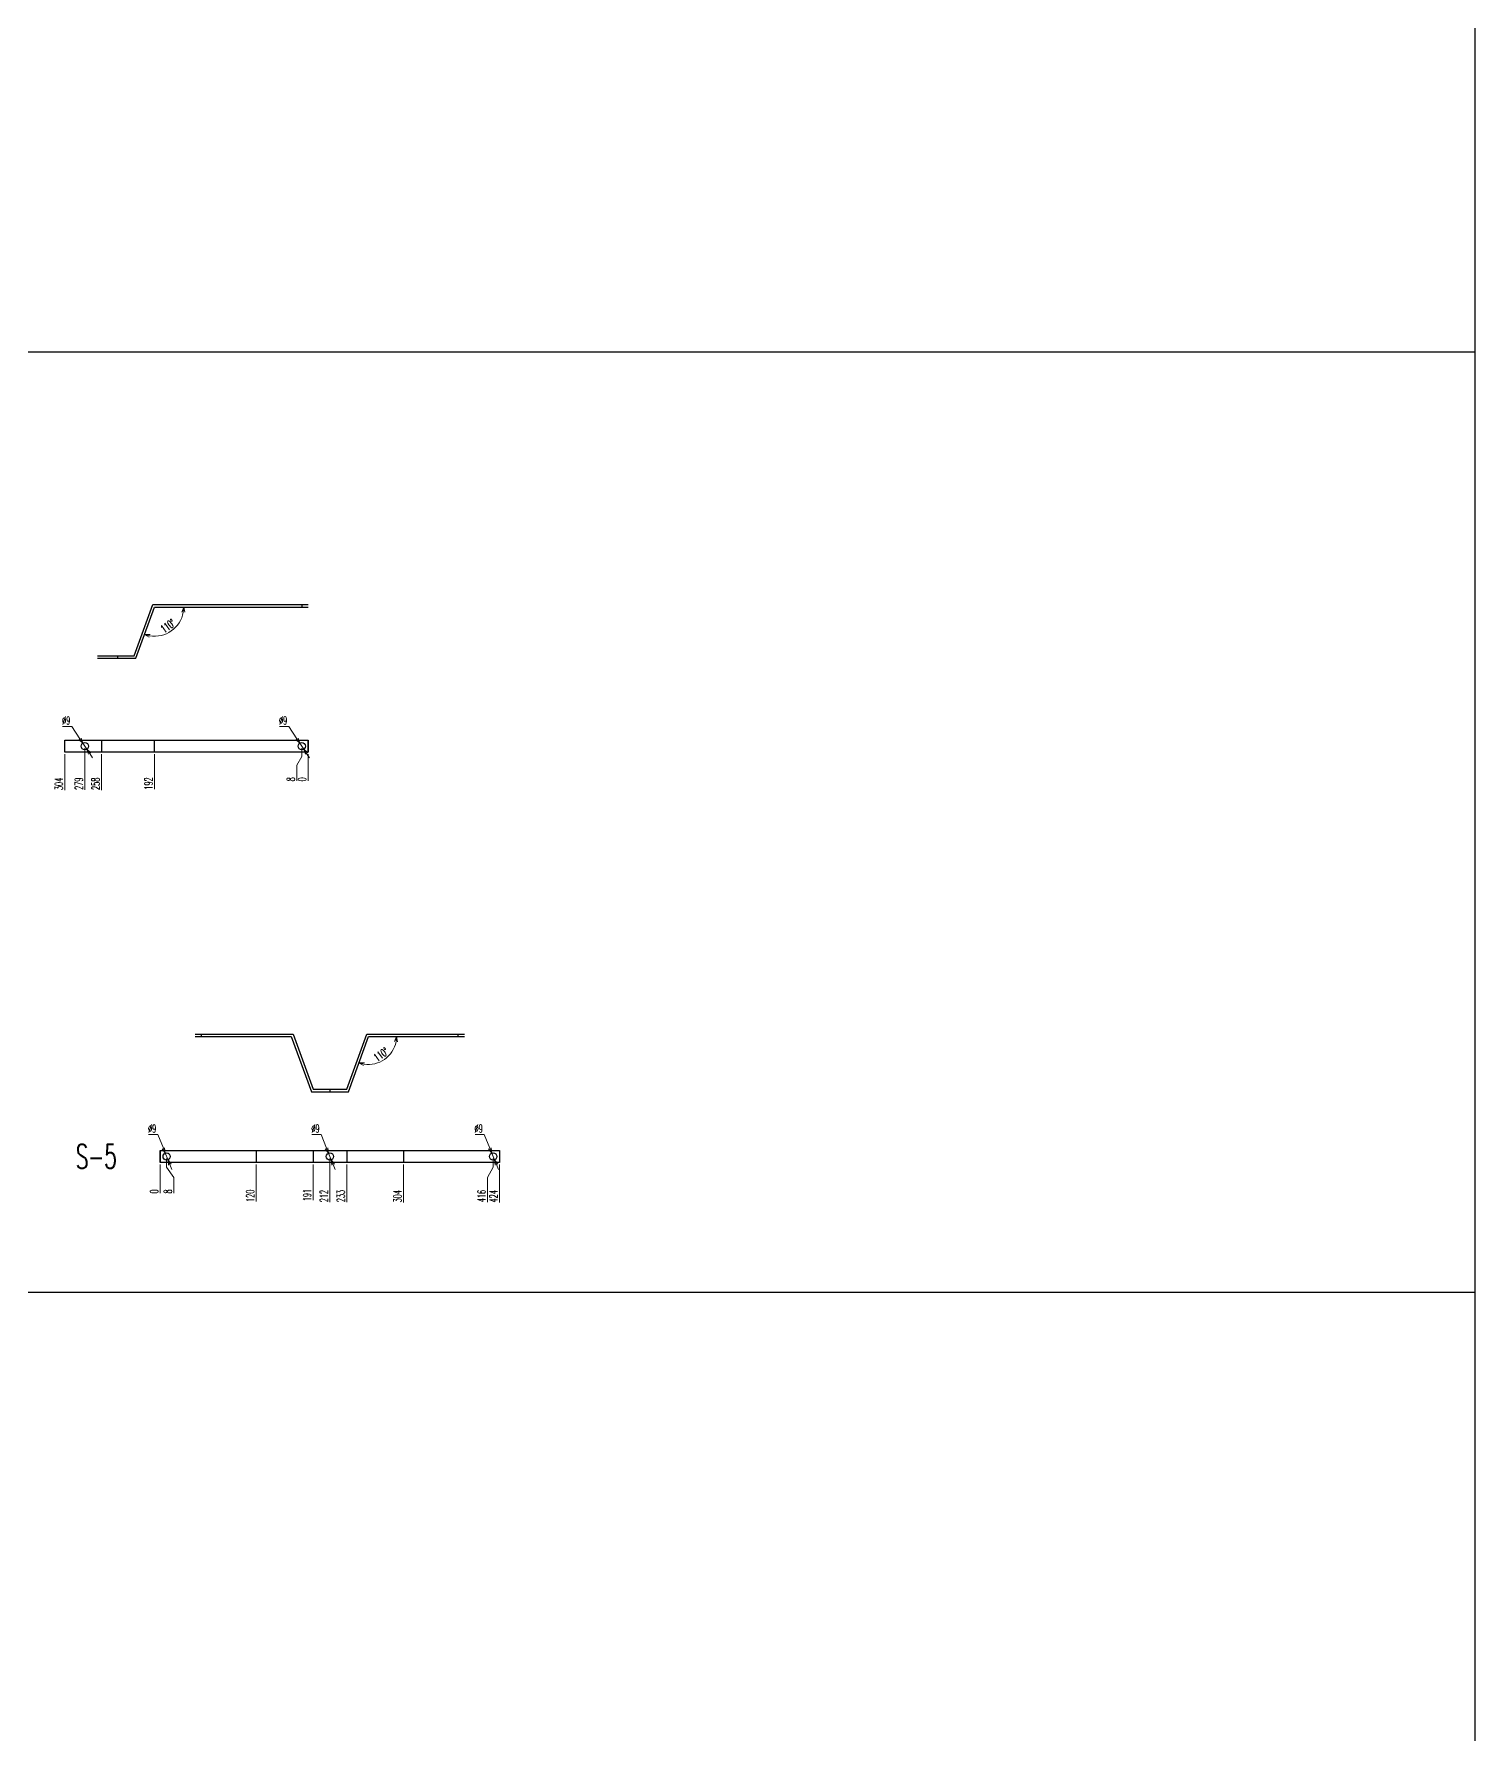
# Model space of a CAD drawing. Header units: millimetres. Extents: x 173893 to 258446, y -176540 to -123824.
# Drawn here: x 189121 to 190921, y -148485 to -146361 of the extents above; entities that cross this region are included whole.
import ezdxf
from ezdxf.enums import TextEntityAlignment as Align

# ---------------------------------------------------------------- set-up
doc = ezdxf.new("R2010")
doc.units = ezdxf.units.MM
doc.header["$LTSCALE"] = 3
doc.layers.add('@.DM. NÉT CHÍNH', color=7, linetype='Continuous')
doc.styles.add('Ann_w01', font='romans.shx', dxfattribs={"width": 0.6, "bigfont": 'chineset.shx'})
doc.dimstyles.new('Dim 01_SC05', dxfattribs={"dimscale": 5, "dimtxt": 2, "dimasz": 1.3, "dimexe": 0.5, "dimexo": 0.5, "dimgap": 0.5, "dimtad": 1, "dimtoh": 1, "dimdec": 1, "dimzin": 12, "dimdsep": 46, "dimtxsty": 'Ann_w01', "dimblk": 'OPEN30', "dimcen": 1.5, "dimclrd": 6, "dimclre": 6, "dimclrt": 3, "dimadec": 1, "dimazin": 3, "dimtm": 1e-09, "dimtfac": 1, "dimtdec": 1, "dimtmove": 0, "dimatfit": 3, "dimldrblk": 'OPEN30', "dimfxl": 1, "dimtolj": 1, "dimlwd": 20, "dimlwe": 20, "dimarcsym": 0})

# ---------------------------------------------------------------- blocks, each defined once
blk = doc.blocks.new('*D1594')
at = {"layer": '@.DM. NÉT CHÍNH', "color": 6, "linetype": 'Continuous', "lineweight": 20, "transparency": 16777216}
blk.add_line((189278.6, -147773.6), (189278.6, -147809.4), dxfattribs=at)
at = {"layer": 'Defpoints', "color": 0, "linetype": 'Continuous', "transparency": 16777216}
for p in [(189278.6, -147763.6), (189278.6, -147771.1), (189278.6, -147802.9)]:
    blk.add_point(p, dxfattribs=at)
at = {"layer": '@.DM. NÉT CHÍNH', "color": 3, "linetype": 'Continuous', "transparency": 16777216, "insert": (189271.1, -147807.4), "char_height": 10, "attachment_point": 5, "rotation": 90, "style": 'Ann_w01'}
blk.add_mtext('\\A1;0', dxfattribs=at)
blk = doc.blocks.new('_Open30')
at = {"color": 0, "linetype": 'ByBlock', "lineweight": -2}
for p, q in [((-1, 0.27), (0, 0)), ((0, 0), (-1, -0.27)), ((0, 0), (-1, 0))]:
    blk.add_line(p, q, dxfattribs=at)
blk = doc.blocks.new('*D1595')
at = {"layer": '@.DM. NÉT CHÍNH', "color": 6, "linetype": 'Continuous', "lineweight": 20, "transparency": 16777216}
for p, q in [((189286.6, -147766.1), (189286.6, -147776.9)), ((189286.6, -147776.9), (189295.7, -147789.9)), ((189295.7, -147789.9), (189295.7, -147809.4))]:
    blk.add_line(p, q, dxfattribs=at)
at = {"layer": 'Defpoints', "color": 0, "linetype": 'Continuous', "transparency": 16777216}
for p in [(189278.6, -147763.6), (189286.6, -147763.6), (189295.7, -147802.9)]:
    blk.add_point(p, dxfattribs=at)
at = {"layer": '@.DM. NÉT CHÍNH', "color": 3, "linetype": 'Continuous', "transparency": 16777216, "insert": (189288.2, -147807.4), "char_height": 10, "attachment_point": 5, "rotation": 90, "style": 'Ann_w01'}
blk.add_mtext('\\A1;8', dxfattribs=at)
blk = doc.blocks.new('*D1596')
at = {"layer": '@.DM. NÉT CHÍNH', "color": 6, "linetype": 'Continuous', "lineweight": 20, "transparency": 16777216}
blk.add_line((189398.6, -147773.6), (189398.6, -147820), dxfattribs=at)
at = {"layer": 'Defpoints', "color": 0, "linetype": 'Continuous', "transparency": 16777216}
for p in [(189278.6, -147763.6), (189398.6, -147771.1), (189398.6, -147802.9)]:
    blk.add_point(p, dxfattribs=at)
at = {"layer": '@.DM. NÉT CHÍNH', "color": 3, "linetype": 'Continuous', "transparency": 16777216, "insert": (189391.1, -147812.7), "char_height": 10, "attachment_point": 5, "rotation": 90, "style": 'Ann_w01'}
blk.add_mtext('\\A1;120', dxfattribs=at)
blk = doc.blocks.new('*D1597')
at = {"layer": '@.DM. NÉT CHÍNH', "color": 6, "linetype": 'Continuous', "lineweight": 20, "transparency": 16777216}
blk.add_line((189469.6, -147773.6), (189469.6, -147818.3), dxfattribs=at)
at = {"layer": 'Defpoints', "color": 0, "linetype": 'Continuous', "transparency": 16777216}
for p in [(189278.6, -147763.6), (189469.6, -147771.1), (189469.6, -147802.9)]:
    blk.add_point(p, dxfattribs=at)
at = {"layer": '@.DM. NÉT CHÍNH', "color": 3, "linetype": 'Continuous', "transparency": 16777216, "insert": (189462.1, -147811.8), "char_height": 10, "attachment_point": 5, "rotation": 90, "style": 'Ann_w01'}
blk.add_mtext('\\A1;191', dxfattribs=at)
blk = doc.blocks.new('*D1598')
at = {"layer": '@.DM. NÉT CHÍNH', "color": 6, "linetype": 'Continuous', "lineweight": 20, "transparency": 16777216}
blk.add_line((189490.6, -147766.1), (189490.6, -147820.8), dxfattribs=at)
at = {"layer": 'Defpoints', "color": 0, "linetype": 'Continuous', "transparency": 16777216}
for p in [(189278.6, -147763.6), (189490.6, -147763.6), (189490.6, -147802.9)]:
    blk.add_point(p, dxfattribs=at)
at = {"layer": '@.DM. NÉT CHÍNH', "color": 3, "linetype": 'Continuous', "transparency": 16777216, "insert": (189483.1, -147813.1), "char_height": 10, "attachment_point": 5, "rotation": 90, "style": 'Ann_w01'}
blk.add_mtext('\\A1;212', dxfattribs=at)
blk = doc.blocks.new('*D1599')
at = {"layer": '@.DM. NÉT CHÍNH', "color": 6, "linetype": 'Continuous', "lineweight": 20, "transparency": 16777216}
blk.add_line((189511.6, -147773.6), (189511.6, -147820.8), dxfattribs=at)
at = {"layer": 'Defpoints', "color": 0, "linetype": 'Continuous', "transparency": 16777216}
for p in [(189278.6, -147763.6), (189511.6, -147771.1), (189511.6, -147802.9)]:
    blk.add_point(p, dxfattribs=at)
at = {"layer": '@.DM. NÉT CHÍNH', "color": 3, "linetype": 'Continuous', "transparency": 16777216, "insert": (189504.1, -147813.1), "char_height": 10, "attachment_point": 5, "rotation": 90, "style": 'Ann_w01'}
blk.add_mtext('\\A1;233', dxfattribs=at)
blk = doc.blocks.new('*D1600')
at = {"layer": '@.DM. NÉT CHÍNH', "color": 6, "linetype": 'Continuous', "lineweight": 20, "transparency": 16777216}
blk.add_line((189582.6, -147773.6), (189582.6, -147821.1), dxfattribs=at)
at = {"layer": 'Defpoints', "color": 0, "linetype": 'Continuous', "transparency": 16777216}
for p in [(189278.6, -147763.6), (189582.6, -147771.1), (189582.6, -147802.9)]:
    blk.add_point(p, dxfattribs=at)
at = {"layer": '@.DM. NÉT CHÍNH', "color": 3, "linetype": 'Continuous', "transparency": 16777216, "insert": (189575.1, -147813.3), "char_height": 10, "attachment_point": 5, "rotation": 90, "style": 'Ann_w01'}
blk.add_mtext('\\A1;304', dxfattribs=at)
blk = doc.blocks.new('*D1601')
at = {"layer": '@.DM. NÉT CHÍNH', "color": 6, "linetype": 'Continuous', "lineweight": 20, "transparency": 16777216}
for p, q in [((189694.6, -147766.1), (189694.6, -147776.9)), ((189694.6, -147776.9), (189687.6, -147789.9)), ((189687.6, -147789.9), (189687.6, -147820.8))]:
    blk.add_line(p, q, dxfattribs=at)
at = {"layer": 'Defpoints', "color": 0, "linetype": 'Continuous', "transparency": 16777216}
for p in [(189278.6, -147763.6), (189694.6, -147763.6), (189687.6, -147802.9)]:
    blk.add_point(p, dxfattribs=at)
at = {"layer": '@.DM. NÉT CHÍNH', "color": 3, "linetype": 'Continuous', "transparency": 16777216, "insert": (189680.1, -147813.1), "char_height": 10, "attachment_point": 5, "rotation": 90, "style": 'Ann_w01'}
blk.add_mtext('\\A1;416', dxfattribs=at)
blk = doc.blocks.new('*D1602')
at = {"layer": '@.DM. NÉT CHÍNH', "color": 6, "linetype": 'Continuous', "lineweight": 20, "transparency": 16777216}
blk.add_line((189702.6, -147773.6), (189702.6, -147821.1), dxfattribs=at)
at = {"layer": 'Defpoints', "color": 0, "linetype": 'Continuous', "transparency": 16777216}
for p in [(189278.6, -147763.6), (189702.6, -147771.1), (189702.6, -147802.9)]:
    blk.add_point(p, dxfattribs=at)
at = {"layer": '@.DM. NÉT CHÍNH', "color": 3, "linetype": 'Continuous', "transparency": 16777216, "insert": (189695.1, -147813.3), "char_height": 10, "attachment_point": 5, "rotation": 90, "style": 'Ann_w01'}
blk.add_mtext('\\A1;424', dxfattribs=at)
blk = doc.blocks.new('*D1603')
at = {"layer": '@.DM. NÉT CHÍNH', "color": 6, "linetype": 'Continuous', "lineweight": 20, "transparency": 16777216}
for p, q in [((189671.9, -147736.2), (189683.5, -147736.2)), ((189683.5, -147736.2), (189690.5, -147753.4)), ((189696.3, -147767.8), (189692.9, -147759.4)), ((189698.7, -147773.8), (189701.2, -147779.8))]:
    blk.add_line(p, q, dxfattribs=at)
at = {"layer": 'Defpoints', "color": 0, "linetype": 'Continuous', "transparency": 16777216}
for p in [(189692.9, -147759.4), (189696.3, -147767.8)]:
    blk.add_point(p, dxfattribs=at)
at = {"layer": '@.DM. NÉT CHÍNH', "color": 6, "linetype": 'Continuous', "lineweight": 20, "transparency": 16777216, "xscale": 6.5, "yscale": 6.5, "zscale": 6.5}
for p, rotation in [((189692.9, -147759.4), 292.0215451903829), ((189696.3, -147767.8), 112.0215451903829)]:
    blk.add_blockref('_Open30', p, dxfattribs=dict(at, rotation=rotation))
at = {"layer": '@.DM. NÉT CHÍNH', "color": 3, "linetype": 'Continuous', "transparency": 16777216, "insert": (189676.5, -147728.7), "char_height": 10, "attachment_point": 5, "style": 'Ann_w01'}
blk.add_mtext('\\A1;∅9', dxfattribs=at)
blk = doc.blocks.new('*D1604')
at = {"layer": '@.DM. NÉT CHÍNH', "color": 6, "linetype": 'Continuous', "lineweight": 20, "transparency": 16777216}
for p, q in [((189467.9, -147736.2), (189479.5, -147736.2)), ((189479.5, -147736.2), (189486.5, -147753.4)), ((189492.3, -147767.8), (189488.9, -147759.4)), ((189494.7, -147773.8), (189497.2, -147779.8))]:
    blk.add_line(p, q, dxfattribs=at)
at = {"layer": 'Defpoints', "color": 0, "linetype": 'Continuous', "transparency": 16777216}
for p in [(189488.9, -147759.4), (189492.3, -147767.8)]:
    blk.add_point(p, dxfattribs=at)
at = {"layer": '@.DM. NÉT CHÍNH', "color": 6, "linetype": 'Continuous', "lineweight": 20, "transparency": 16777216, "xscale": 6.5, "yscale": 6.5, "zscale": 6.5}
for p, rotation in [((189488.9, -147759.4), 292.0215451904119), ((189492.3, -147767.8), 112.0215451904119)]:
    blk.add_blockref('_Open30', p, dxfattribs=dict(at, rotation=rotation))
at = {"layer": '@.DM. NÉT CHÍNH', "color": 3, "linetype": 'Continuous', "transparency": 16777216, "insert": (189472.5, -147728.7), "char_height": 10, "attachment_point": 5, "style": 'Ann_w01'}
blk.add_mtext('\\A1;∅9', dxfattribs=at)
blk = doc.blocks.new('*D1605')
at = {"layer": '@.DM. NÉT CHÍNH', "color": 6, "linetype": 'Continuous', "lineweight": 20, "transparency": 16777216}
for p, q in [((189263.9, -147736.2), (189275.5, -147736.2)), ((189275.5, -147736.2), (189282.5, -147753.4)), ((189288.3, -147767.8), (189284.9, -147759.4)), ((189290.7, -147773.8), (189293.2, -147779.8))]:
    blk.add_line(p, q, dxfattribs=at)
at = {"layer": 'Defpoints', "color": 0, "linetype": 'Continuous', "transparency": 16777216}
for p in [(189284.9, -147759.4), (189288.3, -147767.8)]:
    blk.add_point(p, dxfattribs=at)
at = {"layer": '@.DM. NÉT CHÍNH', "color": 6, "linetype": 'Continuous', "lineweight": 20, "transparency": 16777216, "xscale": 6.5, "yscale": 6.5, "zscale": 6.5}
for p, rotation in [((189284.9, -147759.4), 292.0215451900027), ((189288.3, -147767.8), 112.0215451900027)]:
    blk.add_blockref('_Open30', p, dxfattribs=dict(at, rotation=rotation))
at = {"layer": '@.DM. NÉT CHÍNH', "color": 3, "linetype": 'Continuous', "transparency": 16777216, "insert": (189268.5, -147728.7), "char_height": 10, "attachment_point": 5, "style": 'Ann_w01'}
blk.add_mtext('\\A1;∅9', dxfattribs=at)
blk = doc.blocks.new('*D1690')
at = {"layer": '@.DM. NÉT CHÍNH', "color": 6, "linetype": 'Continuous', "lineweight": 20, "transparency": 16777216}
blk.add_line((189159.4, -147260.9), (189159.4, -147305.9), dxfattribs=at)
at = {"layer": 'Defpoints', "color": 0, "linetype": 'Continuous', "transparency": 16777216}
for p in [(189463.4, -147250.9), (189159.4, -147258.4), (189159.4, -147287.7)]:
    blk.add_point(p, dxfattribs=at)
at = {"layer": '@.DM. NÉT CHÍNH', "color": 3, "linetype": 'Continuous', "transparency": 16777216, "insert": (189151.9, -147298.1), "char_height": 10, "attachment_point": 5, "rotation": 90, "style": 'Ann_w01'}
blk.add_mtext('\\A1;304', dxfattribs=at)
blk = doc.blocks.new('*D1691')
at = {"layer": '@.DM. NÉT CHÍNH', "color": 6, "linetype": 'Continuous', "lineweight": 20, "transparency": 16777216}
blk.add_line((189184.4, -147253.4), (189184.4, -147305.4), dxfattribs=at)
at = {"layer": 'Defpoints', "color": 0, "linetype": 'Continuous', "transparency": 16777216}
for p in [(189184.4, -147250.9), (189463.4, -147250.9), (189184.4, -147287.7)]:
    blk.add_point(p, dxfattribs=at)
at = {"layer": '@.DM. NÉT CHÍNH', "color": 3, "linetype": 'Continuous', "transparency": 16777216, "insert": (189176.9, -147297.8), "char_height": 10, "attachment_point": 5, "rotation": 90, "style": 'Ann_w01'}
blk.add_mtext('\\A1;279', dxfattribs=at)
blk = doc.blocks.new('*D1692')
at = {"layer": '@.DM. NÉT CHÍNH', "color": 6, "linetype": 'Continuous', "lineweight": 20, "transparency": 16777216}
blk.add_line((189205.4, -147260.9), (189205.4, -147305.7), dxfattribs=at)
at = {"layer": 'Defpoints', "color": 0, "linetype": 'Continuous', "transparency": 16777216}
for p in [(189463.4, -147250.9), (189205.4, -147258.4), (189205.4, -147287.7)]:
    blk.add_point(p, dxfattribs=at)
at = {"layer": '@.DM. NÉT CHÍNH', "color": 3, "linetype": 'Continuous', "transparency": 16777216, "insert": (189197.9, -147297.9), "char_height": 10, "attachment_point": 5, "rotation": 90, "style": 'Ann_w01'}
blk.add_mtext('\\A1;258', dxfattribs=at)
blk = doc.blocks.new('*D1693')
at = {"layer": '@.DM. NÉT CHÍNH', "color": 6, "linetype": 'Continuous', "lineweight": 20, "transparency": 16777216}
blk.add_line((189271.4, -147260.9), (189271.4, -147304.8), dxfattribs=at)
at = {"layer": 'Defpoints', "color": 0, "linetype": 'Continuous', "transparency": 16777216}
for p in [(189463.4, -147250.9), (189271.4, -147258.4), (189271.4, -147287.7)]:
    blk.add_point(p, dxfattribs=at)
at = {"layer": '@.DM. NÉT CHÍNH', "color": 3, "linetype": 'Continuous', "transparency": 16777216, "insert": (189263.9, -147297.5), "char_height": 10, "attachment_point": 5, "rotation": 90, "style": 'Ann_w01'}
blk.add_mtext('\\A1;192', dxfattribs=at)
blk = doc.blocks.new('*D1686')
at = {"layer": '@.DM. NÉT CHÍNH', "color": 6, "linetype": 'Continuous', "lineweight": 20, "transparency": 16777216}
for p, q in [((189455.4, -147253.4), (189455.4, -147263.9)), ((189455.4, -147263.9), (189449.4, -147274.7)), ((189449.4, -147274.7), (189449.4, -147294.2))]:
    blk.add_line(p, q, dxfattribs=at)
at = {"layer": 'Defpoints', "color": 0, "linetype": 'Continuous', "transparency": 16777216}
for p in [(189455.4, -147250.9), (189463.4, -147250.9), (189449.4, -147287.7)]:
    blk.add_point(p, dxfattribs=at)
at = {"layer": '@.DM. NÉT CHÍNH', "color": 3, "linetype": 'Continuous', "transparency": 16777216, "insert": (189441.9, -147292.2), "char_height": 10, "attachment_point": 5, "rotation": 90, "style": 'Ann_w01'}
blk.add_mtext('\\A1;8', dxfattribs=at)
blk = doc.blocks.new('*D1694')
at = {"layer": '@.DM. NÉT CHÍNH', "color": 6, "linetype": 'Continuous', "lineweight": 20, "transparency": 16777216}
blk.add_line((189463.4, -147260.9), (189463.4, -147294.2), dxfattribs=at)
at = {"layer": 'Defpoints', "color": 0, "linetype": 'Continuous', "transparency": 16777216}
for p in [(189463.4, -147250.9), (189463.4, -147258.4), (189463.4, -147287.7)]:
    blk.add_point(p, dxfattribs=at)
at = {"layer": '@.DM. NÉT CHÍNH', "color": 3, "linetype": 'Continuous', "transparency": 16777216, "insert": (189455.9, -147292.2), "char_height": 10, "attachment_point": 5, "rotation": 90, "style": 'Ann_w01'}
blk.add_mtext('\\A1;0', dxfattribs=at)
blk = doc.blocks.new('*D1700')
at = {"layer": '@.DM. NÉT CHÍNH', "color": 6, "linetype": 'Continuous', "lineweight": 20, "transparency": 16777216}
for p, q in [((189156.5, -147226.3), (189168.1, -147226.3)), ((189168.1, -147226.3), (189178.3, -147241.7)), ((189186.9, -147254.6), (189181.9, -147247.1)), ((189190.5, -147260), (189194.1, -147265.5))]:
    blk.add_line(p, q, dxfattribs=at)
at = {"layer": 'Defpoints', "color": 0, "linetype": 'Continuous', "transparency": 16777216}
for p in [(189181.9, -147247.1), (189186.9, -147254.6)]:
    blk.add_point(p, dxfattribs=at)
at = {"layer": '@.DM. NÉT CHÍNH', "color": 6, "linetype": 'Continuous', "lineweight": 20, "transparency": 16777216, "xscale": 6.5, "yscale": 6.5, "zscale": 6.5}
for p, rotation in [((189181.9, -147247.1), 303.468239503524), ((189186.9, -147254.6), 123.468239503524)]:
    blk.add_blockref('_Open30', p, dxfattribs=dict(at, rotation=rotation))
at = {"layer": '@.DM. NÉT CHÍNH', "color": 3, "linetype": 'Continuous', "transparency": 16777216, "insert": (189161.1, -147218.8), "char_height": 10, "attachment_point": 5, "style": 'Ann_w01'}
blk.add_mtext('\\A1;∅9', dxfattribs=at)
blk = doc.blocks.new('*D1701')
at = {"layer": '@.DM. NÉT CHÍNH', "color": 6, "linetype": 'Continuous', "lineweight": 20, "transparency": 16777216}
for p, q in [((189427.5, -147226.3), (189439.1, -147226.3)), ((189439.1, -147226.3), (189449.3, -147241.7)), ((189457.9, -147254.6), (189452.9, -147247.1)), ((189461.5, -147260), (189465.1, -147265.5))]:
    blk.add_line(p, q, dxfattribs=at)
at = {"layer": 'Defpoints', "color": 0, "linetype": 'Continuous', "transparency": 16777216}
for p in [(189452.9, -147247.1), (189457.9, -147254.6)]:
    blk.add_point(p, dxfattribs=at)
at = {"layer": '@.DM. NÉT CHÍNH', "color": 6, "linetype": 'Continuous', "lineweight": 20, "transparency": 16777216, "xscale": 6.5, "yscale": 6.5, "zscale": 6.5}
for p, rotation in [((189452.9, -147247.1), 303.4682395043518), ((189457.9, -147254.6), 123.4682395043518)]:
    blk.add_blockref('_Open30', p, dxfattribs=dict(at, rotation=rotation))
at = {"layer": '@.DM. NÉT CHÍNH', "color": 3, "linetype": 'Continuous', "transparency": 16777216, "insert": (189432.1, -147218.8), "char_height": 10, "attachment_point": 5, "style": 'Ann_w01'}
blk.add_mtext('\\A1;∅9', dxfattribs=at)
blk = doc.blocks.new('*D4296')
at = {"layer": '@.DM. NÉT CHÍNH', "color": 6, "linetype": 'Continuous', "lineweight": 20, "transparency": 16777216}
blk.add_arc((189271.5, -147077), 36.5, 260.2176, 349.7824, dxfattribs=at)
at = {"layer": 'Defpoints', "color": 0, "linetype": 'Continuous', "transparency": 16777216}
for p in [(189271.5, -147077), (189271.5, -147077), (189463.4, -147077), (189282, -147111.9), (189248.3, -147141)]:
    blk.add_point(p, dxfattribs=at)
at = {"layer": '@.DM. NÉT CHÍNH', "color": 6, "linetype": 'Continuous', "lineweight": 20, "transparency": 16777216, "xscale": 6.5, "yscale": 6.5, "zscale": 6.5}
for p, rotation in [((189308, -147077), 84.89119876028882), ((189259.1, -147111.3), 165.1088012397144)]:
    blk.add_blockref('_Open30', p, dxfattribs=dict(at, rotation=rotation))
at = {"layer": '@.DM. NÉT CHÍNH', "color": 3, "linetype": 'Continuous', "transparency": 16777216, "insert": (189288.2, -147100.7), "char_height": 10, "attachment_point": 5, "rotation": 35, "style": 'Ann_w01'}
blk.add_mtext('\\A1;110°', dxfattribs=at)
blk = doc.blocks.new('*D4298')
at = {"layer": '@.DM. NÉT CHÍNH', "color": 6, "linetype": 'Continuous', "lineweight": 20, "transparency": 16777216}
blk.add_arc((189538.8, -147613.6), 35, 260.6612, 349.3388, dxfattribs=at)
at = {"layer": 'Defpoints', "color": 0, "linetype": 'Continuous', "transparency": 16777216}
for p in [(189538.8, -147613.6), (189538.8, -147613.6), (189658.8, -147613.6), (189548.9, -147647.1), (189513.7, -147682.6)]:
    blk.add_point(p, dxfattribs=at)
at = {"layer": '@.DM. NÉT CHÍNH', "color": 6, "linetype": 'Continuous', "lineweight": 20, "transparency": 16777216, "xscale": 6.5, "yscale": 6.5, "zscale": 6.5}
for p, rotation in [((189573.8, -147613.6), 84.66937878504598), ((189526.9, -147646.5), 165.3306212149751)]:
    blk.add_blockref('_Open30', p, dxfattribs=dict(at, rotation=rotation))
at = {"layer": '@.DM. NÉT CHÍNH', "color": 3, "linetype": 'Continuous', "transparency": 16777216, "insert": (189554.6, -147636.1), "char_height": 10, "attachment_point": 5, "rotation": 35, "style": 'Ann_w01'}
blk.add_mtext('\\A1;110°', dxfattribs=at)

msp = doc.modelspace()

# ---------------------------------------------------------------- linework, layer by layer
at = {"layer": '@.DM. NÉT CHÍNH', "linetype": 'Continuous'}
for p, q in [((186029.84, -146758.15), (190921.35, -146758.15)), ((189330.34, -147613.61), (189330.34, -147610.61)), ((189650.87, -147613.61), (189650.87, -147610.61)), ((189490.6, -147679.61), (189490.6, -147682.61)), ((186029.84, -147933.06), (190921.35, -147933.06))]:
    msp.add_line(p, q, dxfattribs=at)
at = {"layer": '@.DM. NÉT CHÍNH', "color": 4, "linetype": 'Continuous'}
for p, q in [((189455.41, -147073.98), (189455.41, -147076.98)), ((189225.15, -147137.98), (189225.15, -147140.98)), ((189463.41, -147258.36), (189463.41, -147243.36))]:
    msp.add_line(p, q, dxfattribs=at)
at = {"layer": '@.DM. NÉT CHÍNH', "color": 2, "linetype": 'Continuous'}
msp.add_line((189278.6, -147756.09), (189278.6, -147771.09), dxfattribs=at)
at = {"layer": '@.DM. NÉT CHÍNH', "linetype": 'Continuous'}
msp.add_lwpolyline([(190921.35, -149586.51), (186029.84, -149586.51), (186029.84, -144236.64), (190921.35, -144236.64)], close=True, dxfattribs=at)
at = {"layer": '@.DM. NÉT CHÍNH', "color": 4, "linetype": 'Continuous'}
for points in [[(189200.15, -147137.98), (189246.15, -147137.98), (189269.45, -147073.98), (189463.41, -147073.98)], [(189200.25, -147140.98), (189248.25, -147140.98), (189271.55, -147076.98), (189463.41, -147076.98)]]:
    msp.add_lwpolyline(points, dxfattribs=at)
for points in [[(189463.41, -147258.36), (189159.41, -147258.36), (189159.41, -147243.36), (189463.41, -147243.36)], [(189463.41, -147258.36), (189205.41, -147258.36), (189205.41, -147243.36), (189463.41, -147243.36)], [(189463.41, -147258.36), (189271.41, -147258.36), (189271.41, -147243.36), (189463.41, -147243.36)]]:
    msp.add_lwpolyline(points, close=True, dxfattribs=at)
at = {"layer": '@.DM. NÉT CHÍNH', "color": 2, "linetype": 'Continuous'}
for points in [[(189322.34, -147610.61), (189444.49, -147610.61), (189469.6, -147679.61), (189511.6, -147679.61), (189536.72, -147610.61), (189658.85, -147610.61)], [(189322.34, -147613.61), (189442.39, -147613.61), (189467.5, -147682.61), (189513.7, -147682.61), (189538.82, -147613.61), (189658.85, -147613.61)]]:
    msp.add_lwpolyline(points, dxfattribs=at)
for points in [[(189278.6, -147756.09), (189398.6, -147756.09), (189398.6, -147771.09), (189278.6, -147771.09)], [(189278.6, -147756.09), (189469.6, -147756.09), (189469.6, -147771.09), (189278.6, -147771.09)], [(189278.6, -147756.09), (189511.6, -147756.09), (189511.6, -147771.09), (189278.6, -147771.09)], [(189278.6, -147756.09), (189582.6, -147756.09), (189582.6, -147771.09), (189278.6, -147771.09)], [(189278.6, -147756.09), (189702.6, -147756.09), (189702.6, -147771.09), (189278.6, -147771.09)]]:
    msp.add_lwpolyline(points, close=True, dxfattribs=at)
at = {"layer": '@.DM. NÉT CHÍNH', "color": 4, "linetype": 'Continuous'}
for centre in [(189184.41, -147250.86), (189455.41, -147250.86)]:
    msp.add_circle(centre, 4.5, dxfattribs=at)
at = {"layer": '@.DM. NÉT CHÍNH', "color": 2, "linetype": 'Continuous'}
for centre in [(189286.6, -147763.59), (189490.6, -147763.59), (189694.6, -147763.59)]:
    msp.add_circle(centre, 4.5, dxfattribs=at)

# ---------------------------------------------------------------- texts
at = {"style": 'Ann_w01', "width": 0.6}
msp.add_text('S-5', height=30, dxfattribs=at).set_placement((189198.6, -147763.59), align=Align.MIDDLE_CENTER)

# ---------------------------------------------------------------- dimensions: what is measured, and where the dimension line sits
at = {"layer": '@.DM. NÉT CHÍNH', "linetype": 'Continuous'}
for base, line1, line2, picture, middle in [((189282.02, -147111.95), ((189271.55, -147076.98), (189463.41, -147076.98)), ((189248.25, -147140.98), (189271.55, -147076.98)), '*D4296', (189288.18, -147100.74)), ((189548.85, -147647.12), ((189538.82, -147613.61), (189658.85, -147613.61)), ((189513.7, -147682.61), (189538.82, -147613.61)), '*D4298', (189554.58, -147636.12))]:
    dim = msp.add_angular_dim_2l(base=base, line1=line1, line2=line2, dimstyle='Dim 01_SC05', dxfattribs=at)
    dim.commit()
    dim.dimension.update_dxf_attribs({"geometry": picture, "text_midpoint": middle})
at = {"layer": '@.DM. NÉT CHÍNH', "color": 4, "linetype": 'Continuous'}
for p1, p2, picture, middle in [((189186.89, -147254.62), (189181.93, -147247.11), '*D1700', (189161.07, -147226.25)), ((189457.89, -147254.62), (189452.93, -147247.11), '*D1701', (189432.07, -147226.25))]:
    dim = msp.add_diameter_dim_2p(p1=p1, p2=p2, dimstyle='Dim 01_SC05', dxfattribs=at)
    dim.commit()
    dim.dimension.update_dxf_attribs({"geometry": picture, "text_midpoint": middle, "dimtype": 163})
for feature_location, offset, origin, picture, middle in [((189159.41, -147258.36), (0, -29.37), (189463.41, -147250.86), '*D1690', (189151.91, -147298.09)), ((189184.41, -147250.86), (0, -36.87), (189463.41, -147250.86), '*D1691', (189176.91, -147297.8)), ((189205.41, -147258.36), (0, -29.37), (189463.41, -147250.86), '*D1692', (189197.91, -147297.94)), ((189271.41, -147258.36), (0, -29.37), (189463.41, -147250.86), '*D1693', (189263.91, -147297.52)), ((189455.41, -147250.86), (-6, -36.87), (189463.41, -147250.86), '*D1686', (189441.91, -147292.23)), ((189463.40773842, -147258.36124258), (0, -29.3681554), (189463.40773842, -147250.86124259), '*D1694', (189455.90773842, -147292.22939798))]:
    dim = msp.add_ordinate_dim(feature_location=feature_location, offset=offset, dtype=1, origin=origin, dimstyle='Dim 01_SC05', dxfattribs=at)
    dim.commit()
    dim.dimension.update_dxf_attribs({"geometry": picture, "text_midpoint": middle})
at = {"layer": '@.DM. NÉT CHÍNH', "color": 2, "linetype": 'Continuous'}
for p1, p2, picture, middle in [((189288.29, -147767.76), (189284.92, -147759.42), '*D1605', (189268.47, -147736.24)), ((189492.29, -147767.76), (189488.92, -147759.42), '*D1604', (189472.47, -147736.24)), ((189696.29, -147767.76), (189692.92, -147759.42), '*D1603', (189676.47, -147736.24))]:
    dim = msp.add_diameter_dim_2p(p1=p1, p2=p2, dimstyle='Dim 01_SC05', dxfattribs=at)
    dim.commit()
    dim.dimension.update_dxf_attribs({"geometry": picture, "text_midpoint": middle, "dimtype": 163})
for feature_location, offset, origin, picture, middle in [((189278.60244993, -147771.09103234), (0, -31.80301953), (189278.60244993, -147763.59103234), '*D1594', (189271.10244993, -147807.39405187)), ((189286.6, -147763.59), (9.15, -39.3), (189278.6, -147763.59), '*D1595', (189288.25, -147807.39)), ((189398.6, -147771.09), (0, -31.8), (189278.6, -147763.59), '*D1596', (189391.1, -147812.68)), ((189469.6, -147771.09), (0, -31.8), (189278.6, -147763.59), '*D1597', (189462.1, -147811.82)), ((189490.6, -147763.59), (0, -39.3), (189278.6, -147763.59), '*D1598', (189483.1, -147813.11)), ((189511.6, -147771.09), (0, -31.8), (189278.6, -147763.59), '*D1599', (189504.1, -147813.11)), ((189582.6, -147771.09), (0, -31.8), (189278.6, -147763.59), '*D1600', (189575.1, -147813.25)), ((189694.6, -147763.59), (-6.96, -39.3), (189278.6, -147763.59), '*D1601', (189680.14, -147813.11)), ((189702.6, -147771.09), (0, -31.8), (189278.6, -147763.59), '*D1602', (189695.1, -147813.25))]:
    dim = msp.add_ordinate_dim(feature_location=feature_location, offset=offset, dtype=1, origin=origin, dimstyle='Dim 01_SC05', dxfattribs=at)
    dim.commit()
    dim.dimension.update_dxf_attribs({"geometry": picture, "text_midpoint": middle})

doc.saveas('drawing.dxf')
